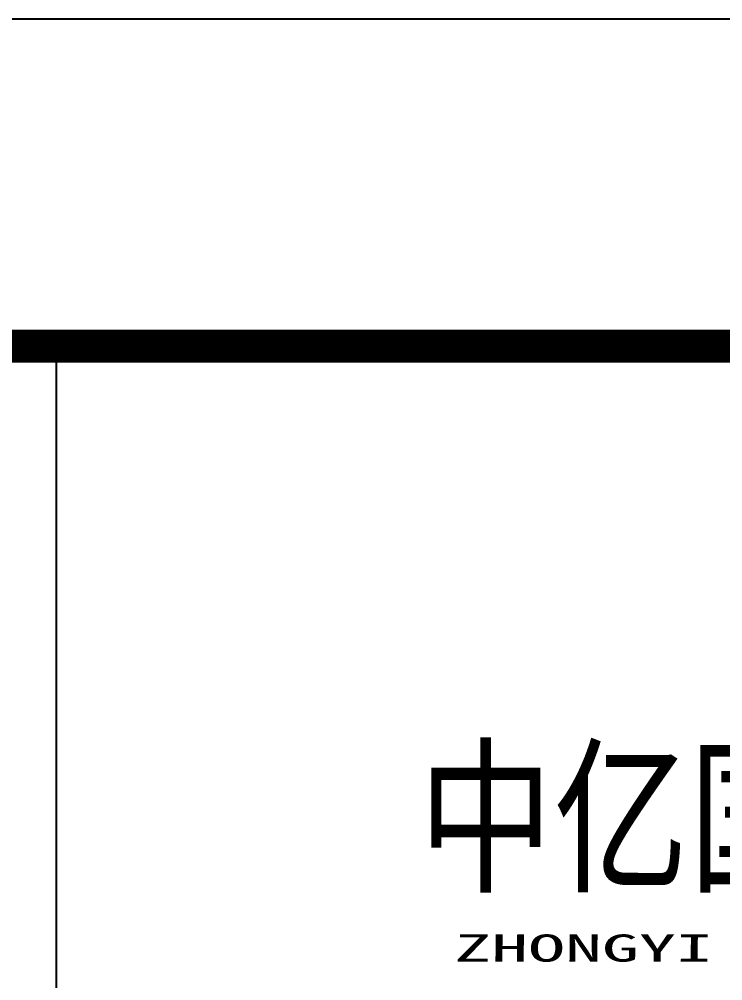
# Model space of a CAD drawing. Extents: x -695846 to 822170, y -413475 to 397179.
# Drawn here: x 579411 to 581564, y -28450 to -25509 of the extents above; entities that cross this region are included whole.
import ezdxf

# ---------------------------------------------------------------- set-up
doc = ezdxf.new("R2010")
doc.units = 0
doc.header["$LTSCALE"] = 1000
doc.header["$MEASUREMENT"] = 0
doc.layers.add('T-图框-175', color=175, linetype='Continuous')
doc.layers.add('TK', color=4, linetype='Continuous')
doc.styles.add('-宋体', font='', dxfattribs={"width": 0.8})
doc.styles.add('TK2', font='simhei.ttf', dxfattribs={"width": 0.7, "oblique": 0.7})
doc.styles.get('-宋体').set_extended_font_data('NSimSun')

# ---------------------------------------------------------------- blocks, each defined once
blk = doc.blocks.new('中亿国际')
at = {"layer": 'TK', "style": '-宋体', "width": 0.8}
blk.add_text('中亿国际设计集团有限公司', height=378.827, dxfattribs=at).set_placement((2527839.9, -168709.6))
at = {"layer": 'TK', "lineweight": 20, "insert": (2527949.6, -168878.7), "char_height": 83, "attachment_point": 1, "style": 'TK2'}
blk.add_mtext_dynamic_manual_height_columns('{\\W2;ZHONGYI INTERNATIONAL DESIGN GROUP LIMITED}', width=5030.068, gutter_width=2000, heights=[0], dxfattribs=at)
blk = doc.blocks.new('3er1t35wer1t')
blk.add_line((320885.4, 303477.1), (313385.4, 303477.1))
at = {"layer": 'TK', "color": 7}
blk.add_lwpolyline([(313385.4, 263477.1), (313385.4, 303477.1), (320885.4, 303477.1), (320885.4, 263477.1)], close=True, dxfattribs=at)
at = {"lineweight": 20}
blk.add_blockref('中亿国际', (-2213347.2, 470556.4), dxfattribs=at)

msp = doc.modelspace()

# ---------------------------------------------------------------- linework, layer by layer
at = {"layer": 'T-图框-175'}
msp.add_lwpolyline([(528619.9, -67508.6), (588019.9, -67508.6), (588019.9, -25508.6), (528619.9, -25508.6)], close=True, dxfattribs=at)
at = {"layer": 'T-图框-175', "const_width": 100}
msp.add_lwpolyline([(531119.9, -66508.6), (587019.9, -66508.6), (587019.9, -26508.6), (531119.9, -26508.6)], close=True, dxfattribs=at)

# ---------------------------------------------------------------- block references
msp.add_blockref('3er1t35wer1t', (266139.4, -329985.7))

doc.saveas('drawing.dxf')
